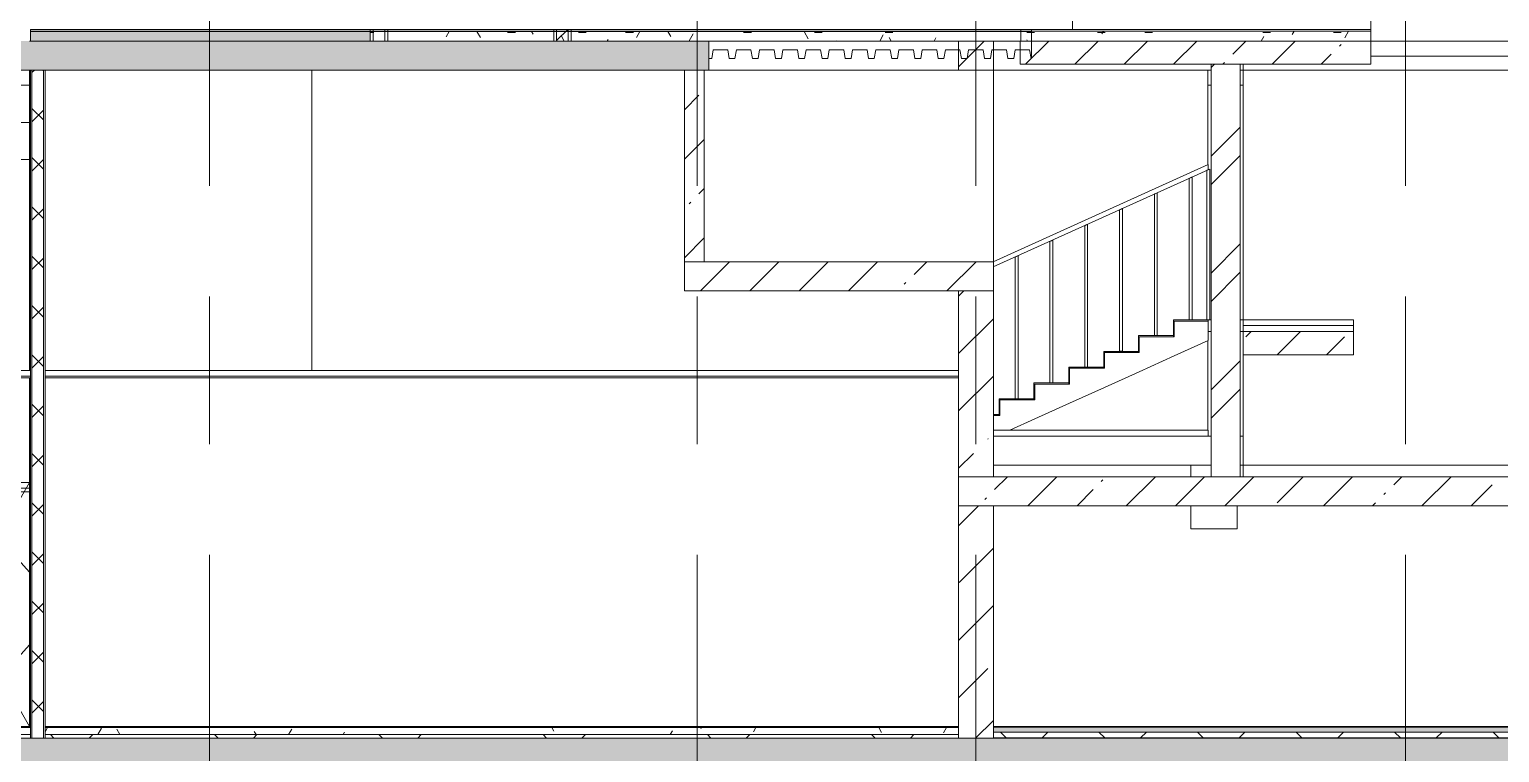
# Model space of a CAD drawing. Header units: millimetres. Extents: x -39507 to 33074, y -24219 to 30962.
# Drawn here: x -21633 to -8974, y -6225 to 0 of the extents above; entities that cross this region are included whole.
import ezdxf

# ---------------------------------------------------------------- set-up
doc = ezdxf.new("R2010")
doc.units = ezdxf.units.MM
doc.linetypes.add('Осевые', pattern=[6350, 1270, -952.5, 3175, -952.5])
for name, color, linetype, lineweight in [('Балясины', 7, 'Continuous', 9), ('Верхние поручни', 7, 'Continuous', 9), ('Двери', 7, 'Continuous', 9), ('Каркас несущий', 7, 'Continuous', 9), ('Каркас_Импост', 7, 'Continuous', 9), ('Лестницы', 7, 'Continuous', 9), ('Общие ребра', 7, 'Continuous', 9), ('Ограждение', 7, 'Continuous', 9), ('Основа _2_-1', 7, 'Continuous', 9), ('Отделка 1 _4_-1', 7, 'Continuous', 9), ('Отделка 2 _5_-1', 7, 'Continuous', 9), ('Отметка проема', 7, 'Continuous', 9), ('Панель', 7, 'Continuous', 9), ('Перекрытия', 7, 'Continuous', 9), ('Проступи_подступенки-1', 7, 'Continuous', 9), ('Стены', 7, 'Continuous', 9), ('Структура _1_', 7, 'Continuous', 18), ('Термическая_воздушная прослойка _3_-1', 7, 'Continuous', 9), ('Черная _3 сплошная', 7, 'Continuous', 18), ('Штриховка разреза-2', 7, 'Continuous', 9), ('Элементы узлов', 7, 'Continuous', 9)]:
    doc.layers.add(name, color=color, linetype=linetype, lineweight=lineweight)
for name, color, linetype, lineweight, true_color in [('Оси-3', 7, 'Осевые', 9, 0xaaaaaa), ('Перекрытия-1', 7, 'Continuous', 9, 0x7f7f7f), ('Стены-2', 7, 'Continuous', 9, 0x7f7f7f), ('Штриховка разреза-1', 7, 'Continuous', 18, 0x787878)]:
    doc.layers.add(name, color=color, linetype=linetype, lineweight=lineweight, true_color=true_color)
pattern_1 = [(45, (-2885.9, 6475), (-424.264, 424.264), [600, -100, 20, -100]), (45, (-2885.9, 6899), (-424.264, 424.264), [])]
pattern_2 = [(45, (-2885.9, 6475), (-212.132, 212.132), []), (135, (-2885.9, 6475), (-212.132, -212.132), [])]
pattern_3 = [(0, (-2885.9, 6475), (812.8, 203.2), [67.056, -542.544, 67.056, -542.544, -3251.2]), (0, (-2885.9, 6475), (812.8, 203.2), [-1219.2, 67.056, -1152.144, 67.056, -542.544, -1422.4]), (0, (-2885.9, 6475), (812.8, 203.2), [-3048, 67.056, -339.344, 67.056, -948.944]), (120, (-2581.1, 6576.6), (-582.3764, 602.3054), [67.056, -542.544, 67.056, -3793.744]), (120, (-2581.1, 6576.6), (-582.3764, 602.3054), [-676.656, -542.544, 67.056, -1152.144, -2032]), (120, (-2581.1, 6576.6), (-582.3764, 602.3054), [-2438.4, 67.056, -542.544, 67.056, -1355.344]), (120, (-2581.1, 6576.6), (-582.3764, 602.3054), [-3115.056, -339.344, 67.056, -948.944]), (240, (-2479.5, 6983), (-230.4236, -805.5054), [67.056, -542.544, 67.056, -542.544, -3251.2]), (240, (-2479.5, 6983), (-230.4236, -805.5054), [-1219.2, 67.056, -1152.144, 67.056, -542.544, -1422.4]), (240, (-2479.5, 6983), (-230.4236, -805.5054), [-3048, 67.056, -339.344, 67.056, -948.944])]
pattern_4 = [(45, (-2885.9, 6475), (-707.107, 707.107), []), (135, (-2885.9, 6475), (-707.107, -707.107), [])]

# ---------------------------------------------------------------- blocks, each defined once
blk = doc.blocks.new('Дверь-Проем - 1200 x 2100-7379550-Разрез 2-2')
at = {"layer": 'Отметка проема'}
for p, q in [((-21633, -3900), (-22833, -6000)), ((-22833, -3900), (-21633, -6000))]:
    blk.add_line(p, q, dxfattribs=at)
blk = doc.blocks.new('Дверь - Полуторная_001 - ДВ3_20-15-6256108-Разрез 2-2')
at = {"layer": 'Каркас_Импост'}
for p, q in [((-22283, -3950), (-22283, -6000)), ((-21633, -3950), (-22283, -3950)), ((-22253, -6000), (-22253, -3980)), ((-22253, -3980), (-21633, -3980)), ((-22253, -6000), (-22283, -6000))]:
    blk.add_line(p, q, dxfattribs=at)
at = {"layer": 'Панель'}
blk.add_line((-22262, -6000), (-21633, -6000), dxfattribs=at)
at = {"layer": 'Элементы узлов'}
for p, q in [((-21633, -4673), (-22262, -3971)), ((-22262, -6000), (-21633, -5298))]:
    blk.add_line(p, q, dxfattribs=at)
blk = doc.blocks.new('Ограждение - 25mm-8465340-Разрез 2-2')
at = {"layer": 'Балясины'}
for p, q in [((4255, -2500), (4255, -1270)), ((4280, -1282), (4280, -2500)), ((4267, -2500), (4256, -2500)), ((4256, -2500), (4267, -2500)), ((4267, -2500), (4278, -2500)), ((4278, -2500), (4267, -2500))]:
    blk.add_line(p, q, dxfattribs=at)
at = {"layer": 'Балясины', "flags": 128}
for points in [[(4267, -1276), (4262, -1274), (4257, -1272), (4255, -1271), (4257, -1272), (4262, -1274), (4267, -1276)], [(4267, -1276), (4273, -1278), (4277, -1280), (4279, -1282), (4277, -1280), (4273, -1278), (4267, -1276)]]:
    blk.add_lwpolyline(points, dxfattribs=at)
blk = doc.blocks.new('Ограждение - 25mm-V207-Разрез 2-2')
at = {"layer": 'Балясины'}
for p, q in [((-13145, -1960), (-13145, -3179)), ((-13138, -1957), (-13133, -1955)), ((-13120, -3179), (-13120, -1949)), ((-13133, -3179), (-13144, -3179)), ((-13144, -3179), (-13133, -3179)), ((-13133, -3179), (-13122, -3179)), ((-13122, -3179), (-13133, -3179))]:
    blk.add_line(p, q, dxfattribs=at)
at = {"layer": 'Балясины', "flags": 128}
for points in [[(-13133, -1955), (-13138, -1957), (-13143, -1959), (-13145, -1960), (-13143, -1959), (-13140, -1958)], [(-13133, -1955), (-13127, -1952), (-13123, -1950), (-13121, -1949), (-13123, -1950), (-13127, -1952), (-13133, -1955)]]:
    blk.add_lwpolyline(points, dxfattribs=at)
blk = doc.blocks.new('Ограждение - 25mm-V208-Разрез 2-2')
at = {"layer": 'Балясины'}
for p, q in [((-11495, -1214), (-11495, -2500)), ((-11470, -2500), (-11470, -1203)), ((-11483, -2500), (-11494, -2500)), ((-11494, -2500), (-11483, -2500)), ((-11483, -2500), (-11470, -2500)), ((-11472, -2500), (-11483, -2500))]:
    blk.add_line(p, q, dxfattribs=at)
at = {"layer": 'Балясины', "flags": 128}
for points in [[(-11483, -1208), (-11488, -1211), (-11493, -1213), (-11495, -1214), (-11493, -1213), (-11488, -1211), (-11483, -1208)], [(-11483, -1208), (-11477, -1206), (-11473, -1204), (-11471, -1203), (-11473, -1204), (-11477, -1206), (-11483, -1208)]]:
    blk.add_lwpolyline(points, dxfattribs=at)
blk = doc.blocks.new('Ограждение - Ограждение-8465406-Разрез 2-2')
for name in ['Ограждение - 25mm-V208-Разрез 2-2', 'Ограждение - 25mm-V207-Разрез 2-2']:
    blk.add_blockref(name, (0, 0))
at = {"extrusion": (0, 0, -1), "zscale": -1}
for p in [(7366, 0), (7666, -136), (7966, -271), (8266, -407), (8566, -543)]:
    blk.add_blockref('Ограждение - 25mm-8465340-Разрез 2-2', p, dxfattribs=at)
blk = doc.blocks.new('Тип верхнего поручня - Верхний поручень_Внутренний_-8465411-Разрез 2-2')
at = {"layer": 'Верхние поручни'}
for p, q in [((-11483, -1164), (-13333, -2001)), ((-13333, -2045), (-11483, -1208))]:
    blk.add_line(p, q, dxfattribs=at)
at = {"layer": 'Верхние поручни', "flags": 128}
for points in [[(-11483, -1164), (-11483, -1165), (-11483, -1167), (-11483, -1171), (-11483, -1175), (-11483, -1181), (-11483, -1186)], [(-11483, -1186), (-11483, -1181), (-11483, -1175), (-11483, -1171), (-11483, -1167)], [(-11483, -1186), (-11483, -1192), (-11483, -1197), (-11483, -1202), (-11483, -1205), (-11483, -1207)], [(-11483, -1205), (-11483, -1202), (-11483, -1197), (-11483, -1192), (-11483, -1186)]]:
    blk.add_lwpolyline(points, dxfattribs=at)

msp = doc.modelspace()

# ---------------------------------------------------------------- hatches: boundary and pattern name
at = {"layer": 'Штриховка разреза-1'}
msp.add_hatch(color=256, dxfattribs=at).paths.add_polyline_path([(-13003.4, -17), (-13003.4, -15), (-13139.5, -17)], flags=0)
at = {"layer": 'Штриховка разреза-2'}
h = msp.add_hatch(dxfattribs=at)
h.set_pattern_fill('FP_6', color=256, style=0, pattern_type=2)
h.set_pattern_definition(pattern_2)
h.paths.add_polyline_path([(-16992.9, -100), (-16992.9, 0), (-17092.9, 0), (-17092.9, -100)], flags=0)
h.paths.add_polyline_path([(-16992.9, 2400), (-16992.9, 4900), (-17092.9, 4900), (-17092.9, 2400)], flags=0)
h = msp.add_hatch(dxfattribs=at)
h.set_pattern_fill('FP_6', color=256, style=0, pattern_type=2)
h.set_pattern_definition(pattern_2)
h.paths.add_polyline_path([(-18572.9, -100), (-18572.9, 0), (-18672.9, 0), (-18672.9, -100)], flags=0)
h.paths.add_polyline_path([(-18572.9, 2400), (-18572.9, 4436), (-18672.9, 4436), (-18672.9, 2400)], flags=0)
h = msp.add_hatch(dxfattribs=at)
h.set_pattern_fill('FP_2', color=256, style=0, pattern_type=2)
h.set_pattern_definition(pattern_1)
h.paths.add_polyline_path([(-31682.9, -350), (-29332.9, -350), (-29332.9, -100), (-31682.9, -100)], flags=0)
h.paths.add_polyline_path([(8587.1, -350), (16067.1, -350), (16067.1, -100), (8417.1, -100), (8417.1, -350)], flags=0)
h.paths.add_polyline_path([(25717.1, -350), (25717.1, -100), (23567.1, -100), (23567.1, -350), (25714.6, -350)], flags=0)
h.paths.add_polyline_path([(-21832.9, -350), (-15782.9, -350), (-15782.9, -100), (-21832.9, -100), (-21832.9, -187.3)], flags=0)
h = msp.add_hatch(dxfattribs=at)
h.set_pattern_fill('FP_3', color=256, style=0, pattern_type=2)
h.set_pattern_definition(pattern_3)
h.paths.add_polyline_path([(16063.1, -100), (16067.1, -100), (16067.1, -17), (12052.1, -17), (12052.1, -100), (15496.1, -100)], flags=0)
h.paths.add_polyline_path([(-21623.4, -100), (-18697.9, -100), (-18697.9, -17), (-21623.4, -17)], flags=0)
h = msp.add_hatch(dxfattribs=at)
h.set_pattern_fill('FP_3', color=256, style=0, pattern_type=2)
h.set_pattern_definition(pattern_3)
h.paths.add_polyline_path([(-17959.4, -100), (-17117.9, -100), (-17117.9, -17), (-18697.9, -17), (-18697.9, -100), (-18526.4, -100)], flags=0)
h = msp.add_hatch(dxfattribs=at)
h.set_pattern_fill('FP_3', color=256, style=0, pattern_type=2)
h.set_pattern_definition(pattern_3)
h.paths.add_polyline_path([(-13003.4, -100), (-13003.4, -17), (-17117.9, -17), (-17117.9, -100), (-13139.5, -100)], flags=0)
h = msp.add_hatch(dxfattribs=at)
h.set_pattern_fill('FP_1', color=256, style=0, pattern_type=2)
h.set_pattern_definition([(45, (-2885.9, 6475), (-493.914, 493.914), []), (45, (-2392, 6475), (-493.914, 493.914), [873.125, -174.625, 6.706, -167.92])])
h.paths.add_polyline_path([(-13332.9, -6100), (-13332.9, -4100), (-13632.9, -4100), (-13632.9, -6100)], flags=0)
h.paths.add_polyline_path([(-13632.9, -3850), (-13332.9, -3850), (-13332.9, -2250), (-13632.9, -2250), (-13632.9, -3692.5)], flags=0)
h.paths.add_polyline_path([(-13632.9, -350), (-13332.9, -350), (-13332.9, -100), (-13632.9, -100), (-13632.9, -187.3)], flags=0)
h = msp.add_hatch(dxfattribs=at)
h.set_pattern_fill('FP_2', color=256, style=0, pattern_type=2)
h.set_pattern_definition(pattern_1)
h.paths.add_polyline_path([(-10082.9, -300), (-10082.9, -100), (-13100.8, -100), (-13100.8, -300), (-11154.9, -300)], flags=0)
h = msp.add_hatch(dxfattribs=at)
h.set_pattern_fill('FP_3', color=256, style=0, pattern_type=2)
h.set_pattern_definition(pattern_3)
h.paths.add_polyline_path([(5572.9, -100), (5687.6, -100), (5687.6, -15), (2717.1, -15), (2717.1, -100), (5289.3, -100)], flags=0)
h.paths.add_polyline_path([(-12856, -100), (-10082.9, -100), (-10082.9, -15), (-13094.9, -15), (-13094.9, -100)], flags=0)
h = msp.add_hatch(dxfattribs=at)
h.set_pattern_fill('FP_6', color=256, style=0, pattern_type=2)
h.set_pattern_definition(pattern_2)
h.paths.add_polyline_path([(-21610.9, -6100), (-21510.9, -6100), (-21510.9, -350), (-21610.9, -350), (-21610.9, -5883.2)], flags=0)
h = msp.add_hatch(dxfattribs=at)
h.set_pattern_fill('FP_2', color=256, style=0, pattern_type=2)
h.set_pattern_definition(pattern_1)
h.paths.add_polyline_path([(-15992.9, -2000), (-15822.9, -2000), (-15822.9, -350), (-15992.9, -350), (-15992.9, -625.5)], flags=0)
h = msp.add_hatch(dxfattribs=at)
h.set_pattern_fill('FP_5', color=256, style=0, pattern_type=2)
h.set_pattern_definition([(45, (-2885.9, 6475), (-502.894, 502.894), []), (45, (-2885.9, 7237), (-502.894, 502.894), [])])
h.paths.add_polyline_path([(-11207.9, -3850), (-11207.9, -300), (-11457.9, -300), (-11457.9, -3850)], flags=0)
h = msp.add_hatch(dxfattribs=at)
h.set_pattern_fill('FP_2', color=256, style=0, pattern_type=2)
h.set_pattern_definition(pattern_1)
h.paths.add_polyline_path([(-13423, -2250), (-13332.9, -2250), (-13332.9, -2000), (-15992.9, -2000), (-15992.9, -2250), (-13632.9, -2250)], flags=0)
h = msp.add_hatch(dxfattribs=at)
h.set_pattern_fill('FP_2', color=256, style=0, pattern_type=2)
h.set_pattern_definition(pattern_1)
h.paths.add_polyline_path([(3588.2, -2800), (3817.1, -2800), (3817.1, -2600), (2867.1, -2600), (2867.1, -2800)], flags=0)
h.paths.add_polyline_path([(-10232.9, -2800), (-10232.9, -2600), (-11182.9, -2600), (-11182.9, -2800), (-11154.9, -2800)], flags=0)
h = msp.add_hatch(dxfattribs=at)
h.set_pattern_fill('FP_2', color=256, style=0, pattern_type=2)
h.set_pattern_definition(pattern_1)
h.paths.add_polyline_path([(6267.1, -4100), (6267.1, -3850), (-13632.9, -3850), (-13632.9, -4100), (5967.1, -4100)], flags=0)
h = msp.add_hatch(dxfattribs=at)
h.set_pattern_fill('FP_3', color=256, style=0, pattern_type=2)
h.set_pattern_definition(pattern_3)
h.paths.add_polyline_path([(-21928.7, -6070), (-21623.4, -6070), (-21623.4, -6010), (-22832.9, -6010), (-22832.9, -6070), (-22495.7, -6070)], flags=0)
h = msp.add_hatch(dxfattribs=at)
h.set_pattern_fill('FP_4', color=256, style=0, pattern_type=2)
h.set_pattern_definition(pattern_4)
h.paths.add_polyline_path([(-22832.9, -6100), (-21623.4, -6100), (-21623.4, -6070), (-22832.9, -6070)], flags=0)
h = msp.add_hatch(dxfattribs=at)
h.set_pattern_fill('FP_3', color=256, style=0, pattern_type=2)
h.set_pattern_definition(pattern_3)
h.paths.add_polyline_path([(-14557.1, -6070), (-13632.9, -6070), (-13632.9, -6010), (-21498.4, -6010), (-21498.4, -6070), (-16825.3, -6070)], flags=0)
h = msp.add_hatch(dxfattribs=at)
h.set_pattern_fill('FP_4', color=256, style=0, pattern_type=2)
h.set_pattern_definition(pattern_4)
h.paths.add_polyline_path([(-14557.1, -6100), (-13632.9, -6100), (-13632.9, -6070), (-21498.4, -6070), (-21498.4, -6100), (-16825.3, -6100)], flags=0)
h = msp.add_hatch(dxfattribs=at)
h.set_pattern_fill('FP_3', color=256, style=0, pattern_type=2)
h.set_pattern_definition(pattern_3)
h.paths.add_polyline_path([(5967.1, -6048), (5967.1, -6005), (-13332.9, -6005), (-13332.9, -6048), (5856.4, -6048)], flags=0)
h = msp.add_hatch(dxfattribs=at)
h.set_pattern_fill('FP_11', color=256, style=0, pattern_type=2)
h.set_pattern_definition([(45, (-2885.9, 6475), (-424.264, 424.264), []), (135, (-2885.9, 6475), (-424.264, -424.264), [])])
h.paths.add_polyline_path([(5967.1, -6098), (5967.1, -6048), (-13332.9, -6048), (-13332.9, -6098), (5856.4, -6098)], flags=0)
h = msp.add_hatch(dxfattribs=at)
h.set_pattern_fill('FP_2', color=256, style=0, pattern_type=2)
h.set_pattern_definition(pattern_1)
h.paths.add_polyline_path([(-12289, -6350), (19717.1, -6350), (19717.1, -6100), (-31682.9, -6100), (-31682.9, -6350), (-13332.9, -6350)], flags=0)
h.paths.add_polyline_path([(25717.1, -6350), (25717.1, -6100), (25417.1, -6100), (25417.1, -6350), (25702.9, -6350)], flags=0)

# ---------------------------------------------------------------- linework, layer by layer
at = {"layer": 'Каркас несущий'}
for p, q in [((-21632.9, -800), (-21832.9, -800)), ((-21632.9, -1120), (-21632.9, -800)), ((-21832.9, -1120), (-21632.9, -1120)), ((-11457.9, -3750), (-11632.9, -3750)), ((-11632.9, -3750), (-11632.9, -3850)), ((-11632.9, -4100), (-11632.9, -4300)), ((-11232.9, -4300), (-11232.9, -4100)), ((-11632.9, -4300), (-11232.9, -4300))]:
    msp.add_line(p, q, dxfattribs=at)
at = {"layer": 'Лестницы'}
for p, q in [((-11775.9, -2510), (-11482.9, -2510)), ((-11775.9, -2510), (-11775.9, -2645.7)), ((-11482.9, -2677.8), (-11482.9, -2510)), ((-12075.9, -2645.7), (-11775.9, -2645.7)), ((-12075.9, -2645.7), (-12075.9, -2781.4)), ((-12375.9, -2781.4), (-12075.9, -2781.4)), ((-12375.9, -2781.4), (-12375.9, -2917.1)), ((-11775.9, -2810.3), (-11482.9, -2677.8)), ((-12075.9, -2946.1), (-11775.9, -2810.3)), ((-12675.9, -2917.1), (-12375.9, -2917.1)), ((-12675.9, -2917.1), (-12675.9, -3052.9)), ((-12375.9, -3081.8), (-12075.9, -2946.1)), ((-12975.9, -3052.9), (-12675.9, -3052.9)), ((-12975.9, -3052.9), (-12975.9, -3188.6)), ((-12675.9, -3217.5), (-12375.9, -3081.8)), ((-13275.9, -3188.6), (-12975.9, -3188.6)), ((-13275.9, -3188.6), (-13275.9, -3324.3)), ((-12975.9, -3353.2), (-12675.9, -3217.5)), ((-13332.9, -3324.3), (-13275.9, -3324.3)), ((-13189.8, -3450), (-12975.9, -3353.2)), ((-13332.9, -3500), (-13300.4, -3500))]:
    msp.add_line(p, q, dxfattribs=at)
at = {"layer": 'Общие ребра'}
for p, q in [((-18672.9, -100), (-18672.9, 0)), ((-18572.9, -100), (-18572.9, 0)), ((-17092.9, -100), (-17092.9, 0)), ((-16992.9, -100), (-16992.9, 0)), ((-18697.9, -15), (-21623.4, -15)), ((-17117.9, -15), (-18697.9, -15)), ((-13003.4, -15), (-17117.9, -15)), ((-15782.9, -175), (-15782.9, -100)), ((-15782.9, -100), (-15782.9, -175)), ((-15782.9, -250), (-15782.9, -175)), ((-15782.9, -175), (-15782.9, -250)), ((-21610.9, -6100), (-21610.9, -350)), ((-21510.9, -6100), (-21510.9, -350)), ((-13332.9, -3850), (-13332.9, -2250)), ((-13332.9, -2250), (-13332.9, -3850)), ((-21623.4, -2985), (-21625.4, -2985)), ((-21496.4, -2985), (-21498.4, -2985)), ((-21491.4, -2985), (-21496.4, -2985)), ((-13634.9, -2985), (-13639.9, -2985)), ((-13632.9, -2985), (-13634.9, -2985)), ((-13632.9, -3850), (-13332.9, -3850)), ((-13332.9, -3850), (-13632.9, -3850)), ((-13332.9, -4100), (-13632.9, -4100)), ((-13632.9, -4100), (-13332.9, -4100)), ((5967.1, -6005), (-13332.9, -6005)), ((-13632.9, -6100), (-13332.9, -6100)), ((-13332.9, -6100), (-13632.9, -6100)), ((5967.1, -6098), (-13332.9, -6098))]:
    msp.add_line(p, q, dxfattribs=at)
at = {"layer": 'Оси-3'}
for p, q in [((-20082.9, -22619.5), (-20082.9, 29000)), ((-15882.9, -22619.5), (-15882.9, 29000)), ((-13482.9, -22619.5), (-13482.9, 29000)), ((-9782.9, -22619.5), (-9782.9, 29000))]:
    msp.add_line(p, q, dxfattribs=at)
at = {"layer": 'Основа _2_-1'}
for p, q in [((-11457.9, -300), (-11457.9, -3850)), ((-11207.9, -300), (-11457.9, -300)), ((-11207.9, -3850), (-11207.9, -300)), ((-11457.9, -3850), (-11207.9, -3850))]:
    msp.add_line(p, q, dxfattribs=at)
at = {"layer": 'Отделка 1 _4_-1'}
for p, q in [((-18697.9, 0), (-21623.4, 0)), ((-21623.4, 0), (-21623.4, -15)), ((-18672.9, 0), (-18697.9, 0)), ((-18697.9, 0), (-18697.9, -100)), ((-18697.9, -15), (-18697.9, 0)), ((-17117.9, 0), (-18697.9, 0)), ((-18697.9, 0), (-18697.9, -15)), ((-18547.9, 0), (-18572.9, 0)), ((-18547.9, -100), (-18547.9, 0)), ((-17117.9, -15), (-17117.9, 0)), ((-17092.9, 0), (-17117.9, 0)), ((-17117.9, 0), (-17117.9, -100)), ((-13003.4, 0), (-17117.9, 0)), ((-17117.9, 0), (-17117.9, -15)), ((-16967.9, 0), (-16992.9, 0)), ((-16967.9, -100), (-16967.9, 0)), ((-13003.4, -15), (-13003.4, 0)), ((-21623.4, -15), (-21623.4, -17)), ((-18697.9, -17), (-18697.9, -15)), ((-18697.9, -15), (-18697.9, -17)), ((-18697.9, -100), (-18672.9, -100)), ((-18572.9, -100), (-18547.9, -100)), ((-17117.9, -17), (-17117.9, -15)), ((-17117.9, -15), (-17117.9, -17)), ((-17117.9, -100), (-17092.9, -100)), ((-16992.9, -100), (-16967.9, -100)), ((-13003.4, -17), (-13003.4, -15)), ((-21610.9, -350), (-21623.4, -350)), ((-21623.4, -350), (-21623.4, -3000)), ((-21498.4, -350), (-21510.9, -350)), ((-21498.4, -3000), (-21498.4, -350)), ((-21623.4, -6000), (-22832.9, -6000)), ((-21623.4, -6000), (-21623.4, -6100)), ((-21623.4, -6010), (-21623.4, -6000)), ((-21498.4, -6100), (-21498.4, -6000)), ((-13632.9, -6000), (-21498.4, -6000)), ((-21498.4, -6000), (-21498.4, -6010)), ((-13632.9, -6010), (-13632.9, -6000)), ((5967.1, -6000), (-13332.9, -6000)), ((-13332.9, -6000), (-13332.9, -6005)), ((-21623.4, -6100), (-21610.9, -6100)), ((-21510.9, -6100), (-21498.4, -6100))]:
    msp.add_line(p, q, dxfattribs=at)
at = {"layer": 'Отделка 2 _5_-1'}
for p, q in [((-10082.9, 0), (-13094.9, 0)), ((-13094.9, 0), (-13094.9, -15)), ((-10082.9, -15), (-10082.9, 0)), ((-10232.9, -2500), (-11182.9, -2500)), ((-11182.9, -2500), (-11182.9, -2550)), ((-10232.9, -2550), (-10232.9, -2500)), ((-22830.9, -3000), (-21625.4, -3000)), ((-21498.4, -2985), (-21498.4, -3000)), ((-21491.4, -3000), (-13639.9, -3000)), ((-13632.9, -3000), (-13632.9, -2985)), ((-13332.9, -6005), (-13332.9, -6048))]:
    msp.add_line(p, q, dxfattribs=at)
at = {"layer": 'Перекрытия'}
for p, q in [((-20232.9, -100), (-20432.9, -100)), ((-15732.9, -100), (-19032.9, -100)), ((-15782.9, -100), (-15982.9, -100)), ((-12943, -100), (-13003.4, -100)), ((-13003.4, -100), (-12943, -100)), ((-11182.9, -100), (-12943, -100)), ((-3682.9, -100), (-10082.9, -100)), ((-9682.9, -100), (-9882.9, -100)), ((-15782.9, -250), (-15782.9, -350)), ((-13003.4, -175), (-13003.4, -250)), ((-10082.9, -230), (2717.1, -230)), ((-10082.9, -230), (2717.1, -230)), ((-15782.9, -350), (-13632.9, -350)), ((-13332.9, -350), (-11457.9, -350)), ((-11207.9, -350), (-11182.9, -350)), ((-11182.9, -300), (-11182.9, -350)), ((-21632.9, -480), (-22832.9, -480)), ((-11457.9, -480), (-11484.9, -480)), ((-11180.9, -480), (-11207.9, -480)), ((-11484.9, -2500), (-11457.9, -2500)), ((-11207.9, -2500), (-11182.9, -2500)), ((-11182.9, -2500), (-11182.9, -2600)), ((-11457.9, -2600), (-11482.9, -2600)), ((-11182.9, -2600), (-11207.9, -2600)), ((-13332.9, -3450), (-11482.9, -3450)), ((-13332.9, -3450), (-13332.9, -3500)), ((-13332.9, -3450), (-13332.9, -3500)), ((-13332.9, -3500), (-11457.9, -3500)), ((-11457.9, -3500), (-13332.9, -3500)), ((-11482.9, -3500), (-13332.9, -3500)), ((-11632.9, -3500), (-11457.9, -3500)), ((-11482.9, -3450), (-11482.9, -3500)), ((-11207.9, -3500), (-11182.9, -3500)), ((-11207.9, -3500), (-11182.9, -3500)), ((-11182.9, -3500), (-11207.9, -3500)), ((-11182.9, -3500), (-11207.9, -3500)), ((-11182.9, -3750), (-11182.9, -3500)), ((-11632.9, -3750), (-13332.9, -3750)), ((-11457.9, -3750), (-11632.9, -3750)), ((-11457.9, -3750), (-11632.9, -3750)), ((-11182.9, -3750), (-11207.9, -3750)), ((-11182.9, -3750), (-11207.9, -3750)), ((-18382.9, -6000), (-13632.9, -6000)), ((-13332.9, -6000), (-13332.9, -6100)), ((-19032.9, -6100), (-16032.9, -6100)), ((-13332.9, -6100), (-18382.9, -6100)), ((-15732.9, -6100), (-14257.9, -6100)), ((-9302.9, -6100), (-9002.9, -6100)), ((-9302.9, -6100), (-9002.9, -6100))]:
    msp.add_line(p, q, dxfattribs=at)
at = {"layer": 'Перекрытия-1'}
msp.add_line((-13632.9, -2250), (-13332.9, -2250), dxfattribs=at)
at = {"layer": 'Проступи_подступенки-1'}
for p, q in [((-11782.9, -2500), (-11482.9, -2500)), ((-11782.9, -2500), (-11782.9, -2510)), ((-11782.9, -2510), (-11782.9, -2645.7)), ((-11775.9, -2510), (-11782.9, -2510)), ((-11482.9, -2510), (-11782.9, -2510)), ((-11775.9, -2645.7), (-11775.9, -2510)), ((-11482.9, -2510), (-11482.9, -2500)), ((-12082.9, -2635.7), (-11782.9, -2635.7)), ((-12082.9, -2635.7), (-12082.9, -2645.7)), ((-12082.9, -2645.7), (-12082.9, -2781.4)), ((-12075.9, -2645.7), (-12082.9, -2645.7)), ((-11782.9, -2645.7), (-12082.9, -2645.7)), ((-12075.9, -2781.4), (-12075.9, -2645.7)), ((-11782.9, -2645.7), (-11782.9, -2635.7)), ((-11782.9, -2645.7), (-11775.9, -2645.7)), ((-12382.9, -2771.4), (-12082.9, -2771.4)), ((-12382.9, -2771.4), (-12382.9, -2781.4)), ((-12382.9, -2781.4), (-12382.9, -2917.1)), ((-12375.9, -2781.4), (-12382.9, -2781.4)), ((-12082.9, -2781.4), (-12382.9, -2781.4)), ((-12375.9, -2917.1), (-12375.9, -2781.4)), ((-12082.9, -2781.4), (-12082.9, -2771.4)), ((-12082.9, -2781.4), (-12075.9, -2781.4)), ((-12682.9, -2907.1), (-12382.9, -2907.1)), ((-12682.9, -2907.1), (-12682.9, -2917.1)), ((-12382.9, -2917.1), (-12382.9, -2907.1)), ((-12682.9, -2917.1), (-12682.9, -3052.9)), ((-12675.9, -2917.1), (-12682.9, -2917.1)), ((-12382.9, -2917.1), (-12682.9, -2917.1)), ((-12675.9, -3052.9), (-12675.9, -2917.1)), ((-12382.9, -2917.1), (-12375.9, -2917.1)), ((-12982.9, -3042.9), (-12682.9, -3042.9)), ((-12982.9, -3042.9), (-12982.9, -3052.9)), ((-12982.9, -3052.9), (-12982.9, -3188.6)), ((-12975.9, -3052.9), (-12982.9, -3052.9)), ((-12682.9, -3052.9), (-12982.9, -3052.9)), ((-12975.9, -3188.6), (-12975.9, -3052.9)), ((-12682.9, -3052.9), (-12682.9, -3042.9)), ((-12682.9, -3052.9), (-12675.9, -3052.9)), ((-13282.9, -3178.6), (-12982.9, -3178.6)), ((-13282.9, -3178.6), (-13282.9, -3188.6)), ((-13282.9, -3188.6), (-13282.9, -3324.3)), ((-13275.9, -3188.6), (-13282.9, -3188.6)), ((-12982.9, -3188.6), (-13282.9, -3188.6)), ((-13275.9, -3324.3), (-13275.9, -3188.6)), ((-12982.9, -3188.6), (-12982.9, -3178.6)), ((-12982.9, -3188.6), (-12975.9, -3188.6)), ((-13332.9, -3314.3), (-13282.9, -3314.3)), ((-13282.9, -3324.3), (-13332.9, -3324.3)), ((-13282.9, -3324.3), (-13282.9, -3314.3)), ((-13282.9, -3324.3), (-13275.9, -3324.3))]:
    msp.add_line(p, q, dxfattribs=at)
at = {"layer": 'Стены'}
for p, q in [((-10082.9, -100), (-10082.9, 4900)), ((-12650.8, 4479.9), (-12650.8, 0)), ((-21632.9, -100), (-19332.9, -100)), ((-20232.9, -100), (-15732.9, -100)), ((-19332.9, -100), (-18697.9, -100)), ((-18547.9, -100), (-15782.9, -100)), ((-18367.9, -100), (-11182.9, -100)), ((-13332.9, -100), (-13007.4, -100)), ((-19200.9, -350), (-21632.9, -350)), ((-21632.9, -350), (-21632.9, -2935)), ((-15782.9, -350), (-19200.9, -350)), ((-19200.9, -350), (-19200.9, -2935)), ((-11484.9, -350), (-18382.9, -350)), ((-13632.9, -350), (-15782.9, -350)), ((-13332.9, -350), (-13330.9, -350)), ((-13330.9, -350), (-13330.9, -2000)), ((-11484.9, -1165.2), (-11484.9, -350)), ((3815.1, -350), (-11180.9, -350)), ((-11180.9, -350), (-11180.9, -2500.1)), ((-15992.9, -2250), (-15992.9, -2000)), ((-15992.9, -2000), (-13632.9, -2000)), ((-13332.9, -2000), (-13632.9, -2000)), ((-13330.9, -2000), (-13332.9, -2000)), ((-13632.9, -2250), (-15992.9, -2250)), ((-13632.9, -3850), (-13632.9, -2250)), ((-11484.9, -3450), (-11484.9, -2678.7)), ((-11180.9, -2799.6), (-11180.9, -3850)), ((-21632.9, -3000), (-21632.9, -6000)), ((-21632.9, -3000), (-21632.9, -6000)), ((-19201.1, -3000), (-21491.4, -3000)), ((-13639.9, -3000), (-19201.1, -3000)), ((-13332.9, -3500), (-11484.9, -3500)), ((-13332.9, -3500), (-11484.9, -3500)), ((-11182.9, -3500), (-11182.9, -3750)), ((-11457.9, -3750), (-13332.9, -3750)), ((-11457.9, -3750), (-13332.9, -3750)), ((-11182.9, -3750), (-11207.9, -3750)), ((-11182.9, -3750), (-11207.9, -3750)), ((3817.1, -3750), (-11180.9, -3750)), ((-22832.9, -3900), (-21632.9, -3900)), ((-21632.9, -3900), (-21632.9, -6000)), ((-11180.9, -3850), (3815.1, -3850)), ((-22282.9, -3950), (-21632.9, -3950)), ((-13632.9, -6000), (-13632.9, -4100)), ((-21632.9, -6000), (-22832.9, -6000)), ((-21632.9, -6000), (-21623.4, -6000)), ((-21498.4, -6000), (-19200.9, -6000)), ((-21491.4, -6000), (-19201.1, -6000)), ((-19201.1, -6000), (-13639.9, -6000)), ((-19200.9, -6000), (-13632.9, -6000)), ((-18382.9, -6000), (-13632.9, -6000)), ((-13332.9, -6000), (5967.1, -6000)), ((-22832.9, -6100), (-20570.9, -6100)), ((-20545.9, -6100), (-18682.9, -6100)), ((-18382.9, -6100), (15867.1, -6100))]:
    msp.add_line(p, q, dxfattribs=at)
at = {"layer": 'Стены-2'}
msp.add_line((-13332.9, -2250), (-13632.9, -2250), dxfattribs=at)
at = {"layer": 'Структура _1_'}
for p, q in [((-15782.9, -100), (-21632.9, -100)), ((-21623.4, -17), (-21623.4, -100)), ((-18697.9, -17), (-21623.4, -17)), ((-21623.4, -100), (-18697.9, -100)), ((-18697.9, -100), (-18697.9, -17)), ((-18697.9, -17), (-18697.9, -100)), ((-17117.9, -17), (-18697.9, -17)), ((-18697.9, -100), (-17117.9, -100)), ((-17117.9, -100), (-17117.9, -17)), ((-17117.9, -17), (-17117.9, -100)), ((-13003.4, -17), (-17117.9, -17)), ((-17117.9, -100), (-13003.4, -100)), ((-13003.4, -100), (-15782.9, -100)), ((-13632.9, -100), (-13632.9, -350)), ((-13332.9, -100), (-13632.9, -100)), ((-13332.9, -350), (-13332.9, -100)), ((-10082.9, -100), (-13100.8, -100)), ((-13100.8, -100), (-13100.8, -300)), ((-13094.9, -15), (-13094.9, -100)), ((-10082.9, -15), (-13094.9, -15)), ((-13094.9, -100), (-10082.9, -100)), ((-13003.4, -100), (-13003.4, -17)), ((-13003.4, -175), (-13003.4, -100)), ((-10082.9, -100), (-10082.9, -15)), ((-10082.9, -300), (-10082.9, -100)), ((-15782.9, -350), (-15782.9, -250)), ((-15782.9, -250), (-15757.9, -250)), ((-15757.9, -250), (-15745.4, -175)), ((-15745.4, -175), (-15620.4, -175)), ((-15620.4, -175), (-15607.9, -250)), ((-15607.9, -250), (-15582.9, -250)), ((-15582.9, -250), (-15557.9, -250)), ((-15557.9, -250), (-15545.4, -175)), ((-15545.4, -175), (-15420.4, -175)), ((-15420.4, -175), (-15407.9, -250)), ((-15407.9, -250), (-15382.9, -250)), ((-15382.9, -250), (-15357.9, -250)), ((-15357.9, -250), (-15345.4, -175)), ((-15345.4, -175), (-15220.4, -175)), ((-15220.4, -175), (-15207.9, -250)), ((-15207.9, -250), (-15182.9, -250)), ((-15182.9, -250), (-15157.9, -250)), ((-15157.9, -250), (-15145.4, -175)), ((-15145.4, -175), (-15020.4, -175)), ((-15020.4, -175), (-15007.9, -250)), ((-15007.9, -250), (-14982.9, -250)), ((-14982.9, -250), (-14957.9, -250)), ((-14957.9, -250), (-14945.4, -175)), ((-14945.4, -175), (-14820.4, -175)), ((-14820.4, -175), (-14807.9, -250)), ((-14807.9, -250), (-14782.9, -250)), ((-14782.9, -250), (-14757.9, -250)), ((-14757.9, -250), (-14745.4, -175)), ((-14745.4, -175), (-14620.4, -175)), ((-14620.4, -175), (-14607.9, -250)), ((-14607.9, -250), (-14582.9, -250)), ((-14582.9, -250), (-14557.9, -250)), ((-14557.9, -250), (-14545.4, -175)), ((-14545.4, -175), (-14420.4, -175)), ((-14420.4, -175), (-14407.9, -250)), ((-14407.9, -250), (-14382.9, -250)), ((-14382.9, -250), (-14357.9, -250)), ((-14357.9, -250), (-14345.4, -175)), ((-14345.4, -175), (-14220.4, -175)), ((-14220.4, -175), (-14207.9, -250)), ((-14207.9, -250), (-14182.9, -250)), ((-14182.9, -250), (-14157.9, -250)), ((-14157.9, -250), (-14145.4, -175)), ((-14145.4, -175), (-14020.4, -175)), ((-14020.4, -175), (-14007.9, -250)), ((-14007.9, -250), (-13982.9, -250)), ((-13982.9, -250), (-13957.9, -250)), ((-13957.9, -250), (-13945.4, -175)), ((-13945.4, -175), (-13820.4, -175)), ((-13820.4, -175), (-13807.9, -250)), ((-13807.9, -250), (-13782.9, -250)), ((-13782.9, -250), (-13757.9, -250)), ((-13757.9, -250), (-13745.4, -175)), ((-13745.4, -175), (-13620.4, -175)), ((-13620.4, -175), (-13607.9, -250)), ((-13607.9, -250), (-13582.9, -250)), ((-13582.9, -250), (-13557.9, -250)), ((-13557.9, -250), (-13545.4, -175)), ((-13545.4, -175), (-13420.4, -175)), ((-13420.4, -175), (-13407.9, -250)), ((-13407.9, -250), (-13382.9, -250)), ((-13382.9, -250), (-13357.9, -250)), ((-13357.9, -250), (-13345.4, -175)), ((-13345.4, -175), (-13220.4, -175)), ((-13220.4, -175), (-13207.9, -250)), ((-13207.9, -250), (-13182.9, -250)), ((-13182.9, -250), (-13157.9, -250)), ((-13157.9, -250), (-13145.4, -175)), ((-13145.4, -175), (-13020.4, -175)), ((-13020.4, -175), (-13007.9, -250)), ((-13007.9, -250), (-13003.4, -250)), ((-13003.4, -250), (-13003.4, -175)), ((-15992.9, -350), (-15992.9, -2000)), ((-15822.9, -2000), (-15822.9, -350)), ((-13632.9, -350), (-13332.9, -350)), ((-13100.8, -300), (-10082.9, -300)), ((-15992.9, -2000), (-15992.9, -2250)), ((-13332.9, -2000), (-15822.9, -2000)), ((-13332.9, -2250), (-13332.9, -2000)), ((-13332.9, -2000), (-13332.9, -2250)), ((-13330.9, -2000), (-13332.9, -2000)), ((-13330.9, -3850), (-13330.9, -2000)), ((-15992.9, -2250), (-13632.9, -2250)), ((-13632.9, -2250), (-13632.9, -3850)), ((-11182.9, -2550), (-11182.9, -2600)), ((-10232.9, -2550), (-11182.9, -2550)), ((-11182.9, -2600), (-10232.9, -2600)), ((-10232.9, -2600), (-11182.9, -2600)), ((-11182.9, -2600), (-11182.9, -2800)), ((-10232.9, -2600), (-10232.9, -2550)), ((-10232.9, -2800), (-10232.9, -2600)), ((-11182.9, -2800), (-10232.9, -2800)), ((-21623.4, -2935), (-22832.9, -2935)), ((-21625.4, -2985), (-22830.9, -2985)), ((-21623.4, -2985), (-21623.4, -2935)), ((-21623.4, -3000), (-21623.4, -2985)), ((-21623.4, -3000), (-21623.4, -6000)), ((-13632.9, -2935), (-21498.4, -2935)), ((-21498.4, -2935), (-21498.4, -2985)), ((-21498.4, -6000), (-21498.4, -3000)), ((-13639.9, -2985), (-21491.4, -2985)), ((-13632.9, -2985), (-13632.9, -2935)), ((-13632.9, -3850), (-13632.9, -4100)), ((5967.1, -3850), (-13332.9, -3850)), ((-13332.9, -3850), (-13330.9, -3850)), ((-13632.9, -4100), (-13632.9, -6100)), ((-13332.9, -6100), (-13332.9, -4100)), ((-13332.9, -4100), (5967.1, -4100)), ((-21623.4, -6010), (-22832.9, -6010)), ((-21623.4, -6070), (-22832.9, -6070)), ((-21623.4, -6070), (-21623.4, -6010)), ((-21498.4, -6010), (-21498.4, -6070)), ((-13632.9, -6010), (-21498.4, -6010)), ((-13632.9, -6070), (-21498.4, -6070)), ((-13632.9, -6070), (-13632.9, -6010)), ((-13332.9, -6048), (-13332.9, -6098)), ((5967.1, -6048), (-13332.9, -6048)), ((-13632.9, -6100), (-22832.9, -6100)), ((-13332.9, -6098), (-13332.9, -6100)), ((5967.1, -6100), (-13332.9, -6100)), ((-13332.9, -6100), (5967.1, -6100))]:
    msp.add_line(p, q, dxfattribs=at)
at = {"layer": 'Термическая_воздушная прослойка _3_-1'}
for p, q in [((-18572.9, 0), (-18672.9, 0)), ((-16992.9, 0), (-17092.9, 0)), ((-18672.9, -100), (-18572.9, -100)), ((-17092.9, -100), (-16992.9, -100)), ((-21510.9, -350), (-21610.9, -350)), ((-21623.4, -6100), (-21623.4, -6070)), ((-21498.4, -6070), (-21498.4, -6100)), ((-13632.9, -6100), (-13632.9, -6070)), ((-22832.9, -6100), (-21623.4, -6100)), ((-21610.9, -6100), (-21510.9, -6100)), ((-21498.4, -6100), (-13632.9, -6100))]:
    msp.add_line(p, q, dxfattribs=at)
at = {"layer": 'Черная _3 сплошная'}
for p, q in [((-21832.9, -350), (-15992.9, -350)), ((-15822.9, -350), (-15782.9, -350))]:
    msp.add_line(p, q, dxfattribs=at)

# ---------------------------------------------------------------- block references
at = {"layer": 'Верхние поручни'}
msp.add_blockref('Тип верхнего поручня - Верхний поручень_Внутренний_-8465411-Разрез 2-2', (0, 0), dxfattribs=at)
at = {"layer": 'Двери'}
for name in ['Дверь-Проем - 1200 x 2100-7379550-Разрез 2-2', 'Дверь - Полуторная_001 - ДВ3_20-15-6256108-Разрез 2-2']:
    msp.add_blockref(name, (0, 0), dxfattribs=at)
at = {"layer": 'Ограждение'}
msp.add_blockref('Ограждение - Ограждение-8465406-Разрез 2-2', (0, 0), dxfattribs=at)

doc.saveas('drawing.dxf')
